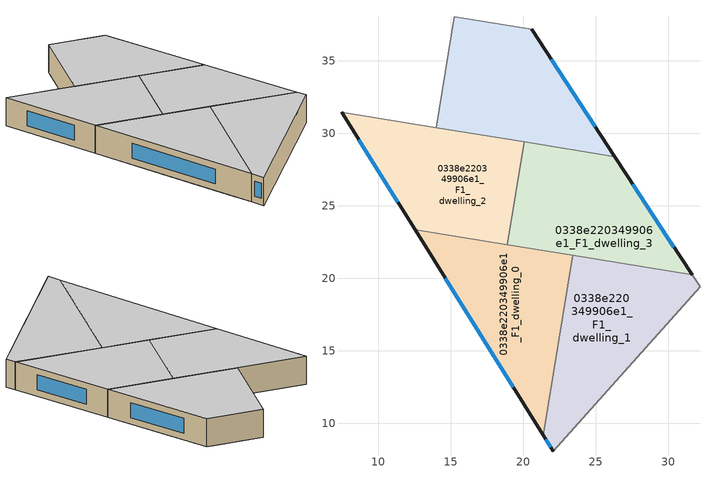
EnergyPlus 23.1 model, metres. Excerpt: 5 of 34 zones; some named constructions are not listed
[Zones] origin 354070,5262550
0338e220349906e1_F1_dwelling_0
 floor to 0338e220349906e1_F0_dwelling_5 (EU_floor_Construction): 21.58,21.88 20.05,11.32 16.69,16.7 17.53,22.53 z3
 floor to 0338e220349906e1_F0_dwelling_3 (EU_floor_Construction): 23.14,20.04 21.39,9.19 20.05,11.32 21.35,20.3 z3
 floor adiabatic (EU_floor_Construction): 17.53,22.53 16.69,16.7 12.53,23.34 z3
 floor to 0338e220349906e1_F0_dwelling_4 (EU_floor_Construction): 23.39,21.58 23.14,20.04 21.35,20.3 21.57,21.88 z3
 wall outside (EU_wall_Construction): 12.53,23.34 21.39,9.19 z3:6
 wall to 0338e220349906e1_F1_dwelling_1 (EU_wall_Construction): 21.39,9.19 23.39,21.58 z3:6
 wall to 0338e220349906e1_F1_dwelling_2 (EU_wall_Construction): 18.91,22.31 12.53,23.34 z3:6
 wall to 0338e220349906e1_F1_dwelling_3 (EU_wall_Construction): 23.39,21.58 18.91,22.31 z3:6
 window (EU_Window_Construction): 14.61,20.02 19.31,12.51 z3.7:5.3
 ceiling to 0338e220349906e1_F2_dwelling_0 (EU_floor_Construction): 21.39,9.19 23.39,21.58 12.53,23.34 z6
0338e220349906e1_F1_dwelling_1
 floor to 0338e220349906e1_F0_dwelling_3 (EU_floor_Construction): 26.09,21.15 29.93,16.89 22.07,8.09 21.39,9.19 23.14,20.04 25.55,19.69 25.77,21.2 z3
 floor to 0338e220349906e1_F0_dwelling_4 (EU_floor_Construction): 31.63,20.25 32.18,19.42 29.93,16.89 26.09,21.15 z3; 25.77,21.2 25.55,19.69 23.14,20.04 23.39,21.58 z3
 wall outside (EU_wall_Construction): 21.39,9.19 22.07,8.09 z3:6
 wall adiabatic (EU_wall_Construction): 22.07,8.09 32.18,19.42 31.63,20.25 z3:6
 wall to 0338e220349906e1_F1_dwelling_3 (EU_wall_Construction): 31.63,20.25 23.39,21.58 z3:6
 window (EU_Window_Construction): 21.55,8.93 21.91,8.35 z3.7:5.3
 ceiling to 0338e220349906e1_F2_dwelling_1 (EU_floor_Construction): 22.07,8.09 32.18,19.42 31.63,20.25 23.39,21.58 21.39,9.19 z6
0338e220349906e1_F1_dwelling_2
 floor to 0338e220349906e1_F0_dwelling_7 (EU_floor_Construction): 18.56,29.65 17.53,22.53 13.08,23.25 14.11,30.37 z3
 floor to 0338e220349906e1_F0_dwelling_9 (EU_floor_Construction): 14.11,30.37 13.08,23.25 12.54,23.34 7.47,31.45 z3
 floor to 0338e220349906e1_F0_dwelling_6 (EU_floor_Construction): 20.06,29.41 19.34,24.96 17.91,25.17 18.56,29.65 z3
 floor to 0338e220349906e1_F0_dwelling_5 (EU_floor_Construction): 19.34,24.96 18.91,22.31 17.53,22.53 17.91,25.17 z3
 wall outside (EU_wall_Construction): 7.47,31.45 12.53,23.34 z3:6
 wall to 0338e220349906e1_F1_dwelling_3 (EU_wall_Construction): 18.91,22.31 20.06,29.41 z3:6
 wall to 0338e220349906e1_F1_dwelling_4 (EU_wall_Construction): 14,30.39 7.47,31.45 z3:6
 wall to 0338e220349906e1_F1_dwelling_5 (EU_wall_Construction): 20.06,29.41 14,30.39 z3:6
 window (EU_Window_Construction): 8.66,29.55 11.35,25.25 z3.7:5.3
 ceiling to 0338e220349906e1_F2_dwelling_2 (EU_floor_Construction): 18.91,22.31 20.06,29.41 7.47,31.45 12.53,23.34 z6
0338e220349906e1_F1_dwelling_3
 floor to 0338e220349906e1_F0_dwelling_4 (EU_floor_Construction): 26.3,28.39 31.63,20.25 26.09,21.15 25.8,21.47 25.77,21.2 21.57,21.88 22.6,29 z3
 floor to 0338e220349906e1_F0_dwelling_5 (EU_floor_Construction): 21.96,24.58 21.57,21.88 18.91,22.31 19.34,24.96 z3
 floor to 0338e220349906e1_F0_dwelling_3 (EU_floor_Construction): 25.8,21.47 26.09,21.15 25.77,21.2 z3
 floor to 0338e220349906e1_F0_dwelling_6 (EU_floor_Construction): 22.6,29 21.96,24.58 19.34,24.96 20.06,29.41 z3
 wall outside (EU_wall_Construction): 31.63,20.25 26.3,28.39 z3:6
 wall to 0338e220349906e1_F1_dwelling_5 (EU_wall_Construction): 26.3,28.39 20.06,29.41 z3:6
 window (EU_Window_Construction): 30.38,22.16 27.56,26.48 z3.7:5.3
 ceiling to 0338e220349906e1_F2_dwelling_3 (EU_floor_Construction): 31.63,20.25 26.3,28.39 20.06,29.41 18.91,22.31 z6
0338e220349906e1_F1_dwelling_5
 floor to 0338e220349906e1_F0_dwelling_6 (EU_floor_Construction): 20.57,37.16 23.2,33.14 22.6,29 18.56,29.65 19.66,37.31 z3
 floor to 0338e220349906e1_F0_dwelling_10 (EU_floor_Construction): 15,36.54 14.42,32.5 14.35,32.52 z3
 floor to 0338e220349906e1_F0_dwelling_7 (EU_floor_Construction): 19.08,33.24 18.56,29.65 14.11,30.37 14.62,33.89 z3
 floor to 0338e220349906e1_F0_dwelling_4 (EU_floor_Construction): 23.2,33.14 26.3,28.39 22.6,29 z3
 floor to 0338e220349906e1_F0_dwelling_8 (EU_floor_Construction): 19.66,37.31 19.08,33.24 14.62,33.89 15,36.55 15.24,38.02 z3
 floor adiabatic (EU_floor_Construction): 14.42,32.5 14.11,30.37 14,30.39 14.35,32.52 z3
 wall outside (EU_wall_Construction): 26.3,28.39 20.57,37.16 z3:6
 wall to 0338e220349906e1_F1_dwelling_4 (EU_wall_Construction): 15.24,38.03 14,30.39 z3:6
 wall to 0338e220349906e1_F1_dwelling_6 (EU_wall_Construction): 20.57,37.16 15.24,38.02 z3:6
 window (EU_Window_Construction): 24.96,30.45 21.92,35.1 z3.7:5.3
 ceiling to 0338e220349906e1_F2_dwelling_5 (EU_floor_Construction): 26.3,28.39 20.57,37.16 15.24,38.03 14,30.39 z6
[HVACTEMPLATE:THERMOSTAT] Constant Heating Setpoint=20; Constant Cooling Setpoint=50
EU_HeatOnly_0338e220349906e1_F0_dwelling_0; EU_HeatOnly_0338e220349906e1_F0_dwelling_1; EU_HeatOnly_0338e220349906e1_F0_dwelling_2; EU_HeatOnly_0338e220349906e1_F0_dwelling_3; EU_HeatOnly_0338e220349906e1_F0_dwelling_4; EU_HeatOnly_0338e220349906e1_F0_dwelling_5; EU_HeatOnly_0338e220349906e1_F0_dwelling_6; EU_HeatOnly_0338e220349906e1_F0_dwelling_7; EU_HeatOnly_0338e220349906e1_F0_dwelling_8; EU_HeatOnly_0338e220349906e1_F0_dwelling_9; EU_HeatOnly_0338e220349906e1_F0_dwelling_10; EU_HeatOnly_0338e220349906e1_F0_dwelling_11; EU_HeatOnly_0338e220349906e1_F1_dwelling_0; EU_HeatOnly_0338e220349906e1_F1_dwelling_1; EU_HeatOnly_0338e220349906e1_F1_dwelling_2; EU_HeatOnly_0338e220349906e1_F1_dwelling_3; EU_HeatOnly_0338e220349906e1_F1_dwelling_4; EU_HeatOnly_0338e220349906e1_F1_dwelling_5; EU_HeatOnly_0338e220349906e1_F1_dwelling_6; EU_HeatOnly_0338e220349906e1_F1_dwelling_7; EU_HeatOnly_0338e220349906e1_F1_dwelling_8; EU_HeatOnly_0338e220349906e1_F1_dwelling_9; EU_HeatOnly_0338e220349906e1_F1_dwelling_10; EU_HeatOnly_0338e220349906e1_F2_dwelling_0; EU_HeatOnly_0338e220349906e1_F2_dwelling_1; EU_HeatOnly_0338e220349906e1_F2_dwelling_2; EU_HeatOnly_0338e220349906e1_F2_dwelling_3; EU_HeatOnly_0338e220349906e1_F2_dwelling_4; EU_HeatOnly_0338e220349906e1_F2_dwelling_5; EU_HeatOnly_0338e220349906e1_F2_dwelling_6; EU_HeatOnly_0338e220349906e1_F2_dwelling_7; EU_HeatOnly_0338e220349906e1_F2_dwelling_8; EU_HeatOnly_0338e220349906e1_F2_dwelling_9; EU_HeatOnly_0338e220349906e1_F2_dwelling_10
[SCHEDULE:CONSTANT]
Name | Hourly Value
EU_AlwaysOn | 1
EU_CoolingOff | 0
[SCHEDULE:FILE] Column Number=1; Rows to Skip at Top=0; Number of Hours of Data=8760; Column Separator=Comma; Interpolate to Timestep=No; Minutes per Item=60; Adjust Schedule for Daylight Savings=Yes
Name | File
EU_Step8_GainSchedule_0338e220349906e1_F2_dwelling_1_f000 | ../../schedules/0338e220349906e1/0338e220349906e1_F2_dwelling_1_f000_gain.csv
EU_Step8_GainSchedule_0338e220349906e1_F2_dwelling_2_f000 | ../../schedules/0338e220349906e1/0338e220349906e1_F2_dwelling_2_f000_gain.csv
EU_Step8_GainSchedule_0338e220349906e1_F2_dwelling_3_f000 | ../../schedules/0338e220349906e1/0338e220349906e1_F2_dwelling_3_f000_gain.csv
EU_Step8_GainSchedule_0338e220349906e1_F2_dwelling_4_f000 | ../../schedules/0338e220349906e1/0338e220349906e1_F2_dwelling_4_f000_gain.csv
EU_Step8_GainSchedule_0338e220349906e1_F2_dwelling_5_f000 | ../../schedules/0338e220349906e1/0338e220349906e1_F2_dwelling_5_f000_gain.csv
EU_Step8_GainSchedule_0338e220349906e1_F2_dwelling_6_f000 | ../../schedules/0338e220349906e1/0338e220349906e1_F2_dwelling_6_f000_gain.csv
EU_Step8_GainSchedule_0338e220349906e1_F2_dwelling_7_f000 | ../../schedules/0338e220349906e1/0338e220349906e1_F2_dwelling_7_f000_gain.csv
EU_Step8_GainSchedule_0338e220349906e1_F2_dwelling_8_f000 | ../../schedules/0338e220349906e1/0338e220349906e1_F2_dwelling_8_f000_gain.csv
EU_Step8_GainSchedule_0338e220349906e1_F2_dwelling_9_f000 | ../../schedules/0338e220349906e1/0338e220349906e1_F2_dwelling_9_f000_gain.csv
EU_Step8_GainSchedule_0338e220349906e1_F2_dwelling_10_f000 | ../../schedules/0338e220349906e1/0338e220349906e1_F2_dwelling_10_f000_gain.csv
